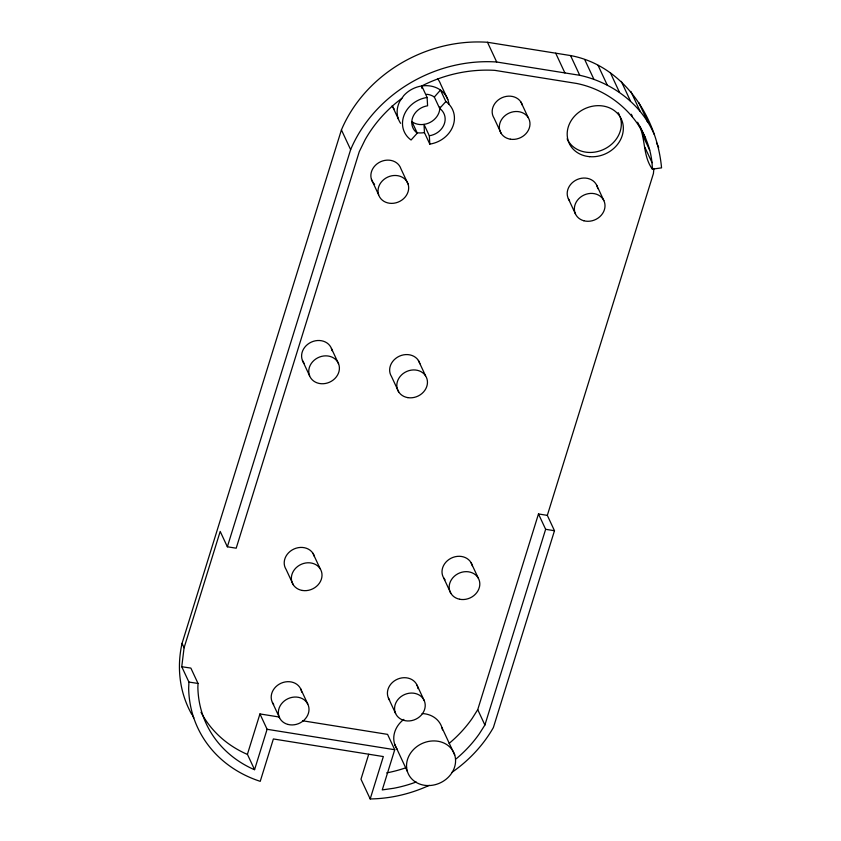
<?xml version="1.0" encoding="UTF-8"?>
<svg xmlns="http://www.w3.org/2000/svg" width="841" height="841" viewBox="0 0 841 841"><rect width="100%" height="100%" fill="white"/><g stroke="black" fill="none" stroke-linecap="round" stroke-linejoin="round"><path stroke-width="1.26" d="M429.267 785.347A129.451 111.769 -25 0 1 370.187 798.95L383.338 756.564L273.378 738.955L260.226 781.342A128.021 110.539 -25 0 1 188.657 688.38L188.92 682.072L181.751 666.724L184.084 647.78L220.195 531.428L227.354 546.787L236.195 548.195L359.265 151.695L365.099 139.774A124.783 107.743 -25 0 1 401.83 98.376L403.817 95.538A26.586 22.949 -25 0 1 431.149 86.139A26.586 22.949 -25 0 1 448.936 104.231M181.751 666.724L190.865 668.09L198.024 683.439L197.866 687.297A118.592 102.392 -25 0 0 252.857 769.01L254.571 769.673L267.102 729.294L259.943 713.935L279.286 717.026M653.899 168.41L653.425 173.519L547.323 515.365L554.482 530.724L493.383 727.549A129.451 111.769 -25 0 1 452.122 772.238M191.937 714.692A128.021 110.539 -25 0 1 182.045 643.397L341.425 129.903A134.213 115.879 -25 0 1 487.486 42.271L570.545 55.559C623.307 65.335 656.989 117.256 661.552 167.864L652.353 169.146C642.839 156.027 645.751 139.532 639.244 125.256M227.354 546.787L350.634 149.645A134.213 115.879 -25 0 1 496.695 62.003L579.743 75.301C611.87 82.292 641.21 103.8 654.235 134.444M254.571 769.673L247.412 754.314L259.943 713.935M368.715 754.282L360.978 779.218L370.187 798.95M302.487 720.748L387.575 734.372L394.734 749.73L382.256 789.92L393.84 788.248A120.021 103.622 -25 0 0 416.179 782.004M449.094 743.423A120.021 103.622 -25 0 0 472.19 718.403L477.73 709.657L538.482 513.956L547.323 515.365M456.253 758.771A120.021 103.622 -25 0 0 479.349 733.751L484.9 725.016L545.641 529.304L538.482 513.956M401.83 98.376L399.969 100.983A26.586 22.949 -25 0 0 400.61 123.333M429.32 135.769A17.083 14.749 -25 0 0 444.195 124.226A17.083 14.749 -25 0 0 439.643 108.426L434.324 97.03L440.495 90.071L445.856 101.561A26.586 22.949 -25 0 1 452.942 126.139A26.586 22.949 -25 0 1 429.804 144.105L424.453 132.626L424.011 124.384L429.32 135.769L429.804 144.105M427.112 97.461L427.596 105.787A17.083 14.749 -25 0 0 412.731 117.341A17.083 14.749 -25 0 0 417.283 133.141L411.07 140.005A26.586 22.949 -25 0 1 403.985 115.427A26.586 22.949 -25 0 1 427.112 97.461L421.762 85.971C444.195 74.471 469.614 68.867 494.813 70.36L576.632 83.459C616.968 91.438 651.701 127.033 652.353 169.146M439.643 108.426L445.856 101.561M188.92 682.072L198.024 683.439M545.641 529.304L554.482 530.724M267.102 729.294L394.734 749.73M247.412 754.314L245.688 753.652A118.592 102.392 -25 0 1 200.999 712.264M638.782 102.56L647.99 122.292M656.506 142.739L658.671 147.385M630.834 91.385L640.033 111.117M621.289 81.367L630.498 101.099M640.075 126.402L645.583 138.218M637.604 122.239L639.801 126.97M642.535 134.833L649.694 150.192M631.339 114.26L632.443 116.626M610.314 72.641L619.512 92.373M644.9 147.354L652.059 162.712M598.067 65.367L607.265 85.099M584.737 59.637L593.946 79.38M570.545 55.559L579.743 75.301M555.701 53.193L564.9 72.925M596.7 185.241L603.859 200.6M568.358 198.728L575.517 214.087M520.936 102.034L528.095 117.393M487.486 42.271L496.695 62.003M501.225 133.509L494.066 118.161A15.695 13.551 -25 0 1 501.919 97.745A15.695 13.551 -25 0 1 522.387 105.262M447.811 99.532L440.652 84.174A26.586 22.949 -25 0 0 437.74 78.938M417.283 133.141L411.974 121.745A17.083 14.749 -25 0 0 430.329 122.292A17.083 14.749 -25 0 0 439.822 106.902M392.337 106.071L398.403 119.065M408.095 184.116A15.695 13.551 -25 0 0 382.329 180.91A15.695 13.551 -25 0 0 389.625 203.259A15.695 13.551 -25 0 0 408.095 184.116L400.926 168.757A15.695 13.551 -25 0 0 378.881 162.628A15.695 13.551 -25 0 0 374.613 184.347M371.449 179.385L378.608 194.744M341.425 129.903L350.634 149.645M418.397 360.463L425.557 375.811M398.697 391.938L391.538 376.579A15.695 13.551 -25 0 1 399.391 356.174A15.695 13.551 -25 0 1 419.859 363.68M471.034 562.618L478.193 577.967M443.638 577.872L450.797 593.22M331.417 348.437L338.576 363.796A15.695 13.551 -25 0 1 321.178 383.717A15.695 13.551 -25 0 1 312.505 361.893A15.695 13.551 -25 0 1 338.576 363.796M477.73 709.657L484.9 725.016M302.434 360.453L309.593 375.811M441.967 727.665L454.739 755.06A25.104 21.677 -25 0 1 424.737 785.326A25.104 21.677 -25 0 1 413.688 749.352A25.104 21.677 -25 0 1 454.739 755.06M417.041 685.194L424.2 700.553A15.695 13.551 -25 0 1 407.538 720.958A15.695 13.551 -25 0 1 397.961 699.523A15.695 13.551 -25 0 1 424.2 700.553M388.437 698.114L395.596 713.473M312.957 553.304L320.116 568.663M394.597 744.043L407.37 771.439M293.257 584.779L286.098 569.42A15.695 13.551 -25 0 1 293.951 549.015A15.695 13.551 -25 0 1 314.418 556.532M300.626 688.737L307.785 704.096M272.421 702.508L279.58 717.867M182.045 643.397L184.084 647.78M645.026 114.712L647.454 121.777M421.762 85.971L421.909 88.379M445.036 579.785A15.695 13.551 -25 0 1 451.049 558.235A15.695 13.551 -25 0 1 472.348 565.898M389.614 700.164A15.695 13.551 -25 0 1 397.835 679.013A15.695 13.551 -25 0 1 417.988 688.611M394.156 108.952A26.586 22.949 -25 0 1 392.211 105.903M406.581 767.528A120.021 103.622 -25 0 1 386.681 772.89M304.221 363.512A15.695 13.551 -25 0 1 311.296 342.119A15.695 13.551 -25 0 1 332.069 350.718M569.588 200.757A15.695 13.551 -25 0 1 577.294 179.49A15.695 13.551 -25 0 1 597.73 188.636M273.682 704.516A15.695 13.551 -25 0 1 281.125 683.197A15.695 13.551 -25 0 1 301.698 692.122M422.098 713.546A25.104 21.677 -25 0 1 442.503 729.883M397.057 749.142A25.104 21.677 -25 0 1 403.838 719.391M424.453 132.626A26.586 22.949 -25 0 1 417.693 132.825M193.819 717.867A128.021 110.539 -25 0 1 192.557 715.754M619.901 116.174A28.741 24.81 -25 0 1 602.808 149.814A28.741 24.81 -25 0 1 567.118 138.839M618.188 112.673A28.741 24.81 -25 0 1 619.397 114.975M426.629 94.266A17.083 14.749 -25 0 1 434.324 97.03M510.392 139.207A15.695 13.551 -25 0 0 529.546 120.62A15.695 13.551 -25 0 0 504.043 116.531A15.695 13.551 -25 0 0 510.392 139.207M407.853 397.635A15.695 13.551 -25 0 0 427.018 379.039A15.695 13.551 -25 0 0 401.514 374.96A15.695 13.551 -25 0 0 407.853 397.635M459.68 599.255A15.695 13.551 -25 0 0 479.507 581.257A15.695 13.551 -25 0 0 454.298 576.285A15.695 13.551 -25 0 0 459.68 599.255M287.969 724.437A15.695 13.551 -25 0 0 308.857 707.47A15.695 13.551 -25 0 0 284.216 701.037A15.695 13.551 -25 0 0 287.969 724.437M302.424 590.477A15.695 13.551 -25 0 0 321.577 571.88A15.695 13.551 -25 0 0 296.074 567.801A15.695 13.551 -25 0 0 302.424 590.477M589.625 156.668A28.741 24.81 -25 0 0 621.909 120.473A28.741 24.81 -25 0 0 574.266 116.5A28.741 24.81 -25 0 0 589.625 156.668M583.812 220.752A15.695 13.551 -25 0 0 604.889 203.995A15.695 13.551 -25 0 0 580.364 197.288A15.695 13.551 -25 0 0 583.812 220.752"/></g></svg>
